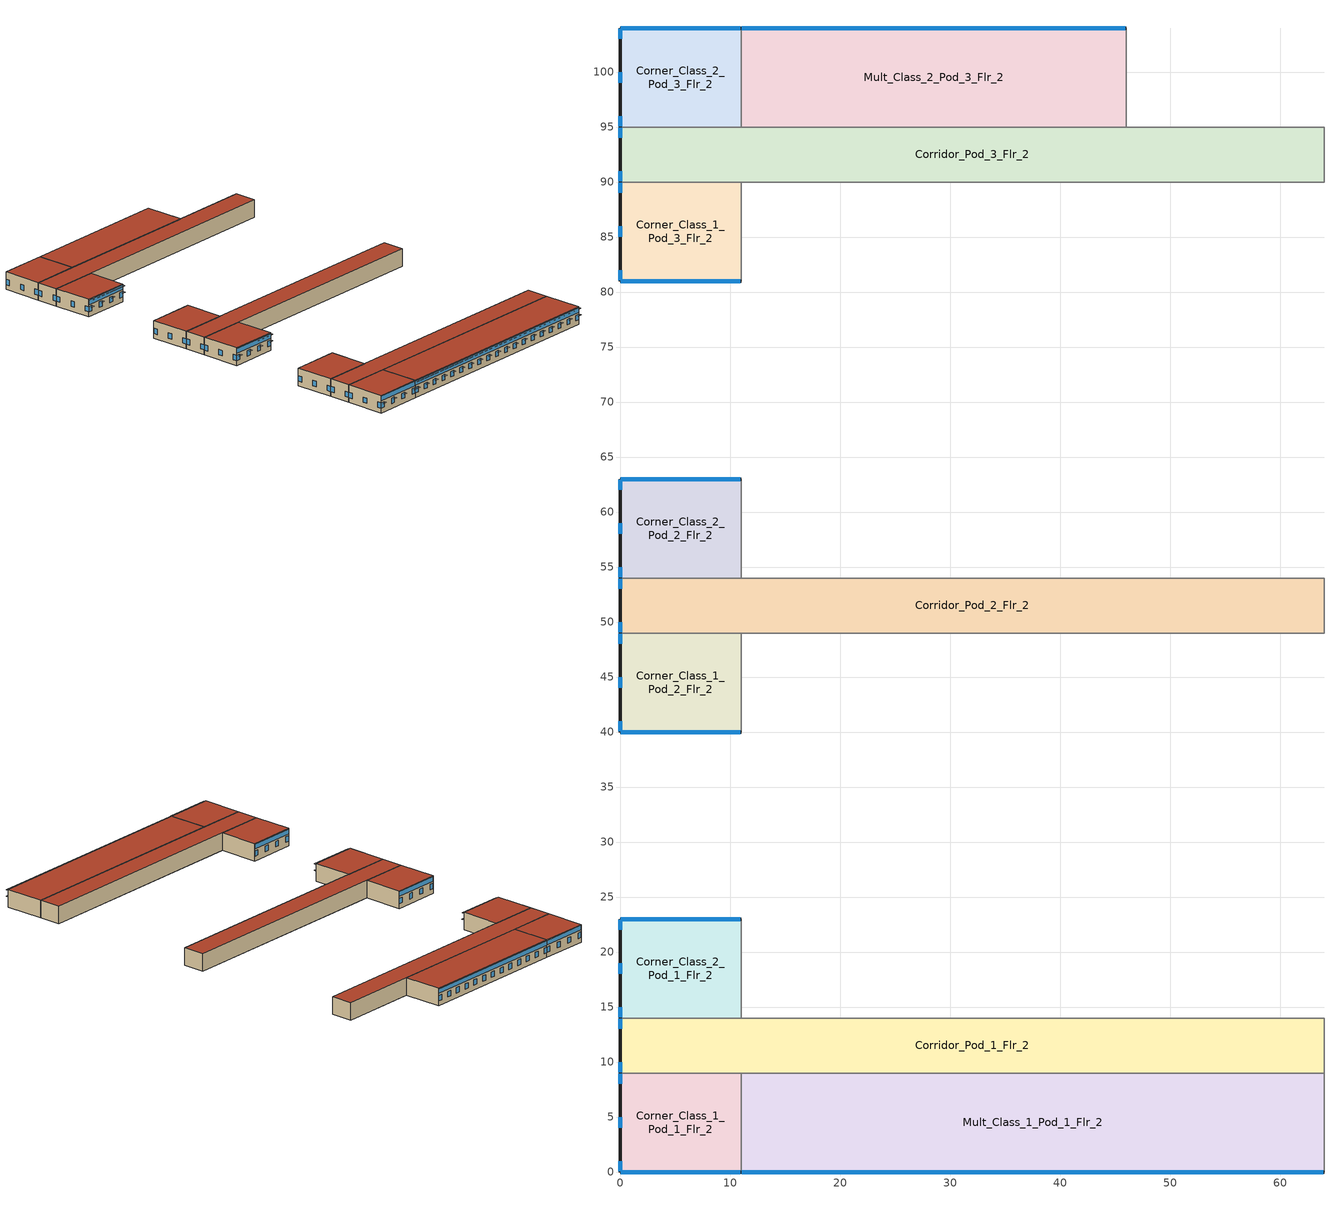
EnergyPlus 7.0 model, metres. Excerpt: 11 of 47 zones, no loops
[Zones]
Corner_Class_1_Pod_1_Flr_2
 floor to Corner_Class_1_Pod_1_Flr_1 (INT-FLOOR-TOPSIDE): 0,9 11,9 11,0 0,0 z4
 wall outside (Mass_R-11.4 ci_Ext-wall): 0,9 0,0 11,0 z4:8
 wall to Mult_Class_1_Pod_1_Flr_2 (Standard_Int-Wall): 11,0 11,9 z4:8
 wall to Corridor_Pod_1_Flr_2 (Standard_Int-Wall): 11,9 0,9 z4:8
 window (std_window_UValue_3.237_SHGC_0.390_VT_0.495): 0.05,0 0.96,0 / 3.38,0 4.29,0 / 6.71,0 7.62,0 / 10.04,0 10.95,0 z5.1:6.32
 window (daylight_window_UValue_3.237_SHGC_0.390_VT_0.495): 0.05,0 10.95,0 z6.79:7.8
 window (std_window_UValue_3.237_SHGC_0.390_VT_0.495_west): 0,8.95 0,8.04 / 0,4.96 0,4.04 / 0,0.96 0,0.05 z5.1:6.32
 roof outside (IEAD_R-25 ci_Roof): 0,0 11,0 11,9 0,9 z8
Mult_Class_1_Pod_1_Flr_2
 floor to Mult_Class_1_Pod_1_Flr_1 (INT-FLOOR-TOPSIDE): 11,9 64,9 64,0 11,0 z4
 wall outside (Mass_R-11.4 ci_Ext-wall): 11,0 64,0 z4:8
 wall to Lobby_Flr_2 (Standard_Int-Wall): 64,0 64,9 z4:8
 wall to Corridor_Pod_1_Flr_2 (Standard_Int-Wall): 64,9 11,9 z4:8
 window (std_window_UValue_3.237_SHGC_0.390_VT_0.495): 11.05,0 11.96,0 / 13.94,0 14.85,0 / 16.83,0 17.74,0 / 19.71,0 20.63,0 / 22.6,0 23.52,0 / 25.49,0 26.4,0 / 28.38,0 29.29,0 / 31.27,0 32.18,0 / 34.15,0 35.07,0 / 37.04,0 37.96,0 / 39.93,0 40.85,0 / 42.82,0 43.73,0 / 45.71,0 46.62,0 / 48.6,0 49.51,0 / 51.48,0 52.4,0 / 54.37,0 55.29,0 / 57.26,0 58.17,0 / 60.15,0 61.06,0 / 63.04,0 63.95,0 z5.1:6.32
 window (daylight_window_UValue_3.237_SHGC_0.390_VT_0.495): 11.05,0 63.95,0 z6.8:7.8
 roof outside (IEAD_R-25 ci_Roof): 11,0 64,0 64,9 11,9 z8
Corridor_Pod_1_Flr_2
 floor to Corridor_Pod_1_Flr_1 (INT-FLOOR-TOPSIDE): 0,14 64,14 64,9 0,9 z4
 wall outside (Mass_R-11.4 ci_Ext-wall): 0,14 0,9 z4:8
 wall to Lobby_Flr_2 (Standard_Int-Wall): 64,9 64,14 z4:8
 wall to Mult_Class_2_Pod_1_Flr_2 (Standard_Int-Wall): 64,14 11,14 z4:8
 wall to Corner_Class_2_Pod_1_Flr_2 (Standard_Int-Wall): 11,14 0,14 z4:8
 window (std_window_UValue_3.237_SHGC_0.390_VT_0.495_west): 0,13.95 0,13.04 / 0,9.96 0,9.05 z5.1:6.32
 roof outside (IEAD_R-25 ci_Roof): 0,9 64,9 64,14 0,14 z8
Corner_Class_2_Pod_1_Flr_2
 floor to Corner_Class_2_Pod_1_Flr_1 (INT-FLOOR-TOPSIDE): 0,23 11,23 11,14 0,14 z4
 wall outside (Mass_R-11.4 ci_Ext-wall): 11,23 0,23 0,14 z4:8
 wall to Mult_Class_2_Pod_1_Flr_2 (Standard_Int-Wall): 11,14 11,23 z4:8
 window (std_window_UValue_3.237_SHGC_0.490_VT_0.622): 10.95,23 10.04,23 / 7.62,23 6.71,23 / 4.29,23 3.38,23 / 0.96,23 0.05,23 z5.1:6.32
 window (daylight_window_UValue_3.237_SHGC_0.490_VT_0.622): 10.95,23 0.05,23 z6.79:7.8
 window (std_window_UValue_3.237_SHGC_0.390_VT_0.495_west): 0,22.95 0,22.04 / 0,18.96 0,18.04 / 0,14.96 0,14.05 z5.1:6.32
 roof outside (IEAD_R-25 ci_Roof): 0,14 11,14 11,23 0,23 z8
Corner_Class_1_Pod_2_Flr_2
 floor to Corner_Class_1_Pod_2_Flr_1 (INT-FLOOR-TOPSIDE): 0,49 11,49 11,40 0,40 z4
 wall outside (Mass_R-11.4 ci_Ext-wall): 0,49 0,40 11,40 z4:8
 wall to Mult_Class_1_Pod_2_Flr_2 (Standard_Int-Wall): 11,40 11,49 z4:8
 wall to Corridor_Pod_2_Flr_2 (Standard_Int-Wall): 11,49 0,49 z4:8
 window (std_window_UValue_3.237_SHGC_0.390_VT_0.495): 0.05,40 0.96,40 / 3.38,40 4.29,40 / 6.71,40 7.62,40 / 10.04,40 10.95,40 z5.1:6.32
 window (daylight_window_UValue_3.237_SHGC_0.390_VT_0.495): 0.05,40 10.95,40 z6.79:7.8
 window (std_window_UValue_3.237_SHGC_0.390_VT_0.495_west): 0,48.95 0,48.04 / 0,44.96 0,44.04 / 0,40.96 0,40.05 z5.1:6.32
 roof outside (IEAD_R-25 ci_Roof): 0,40 11,40 11,49 0,49 z8
Corridor_Pod_2_Flr_2
 floor to Corridor_Pod_2_Flr_1 (INT-FLOOR-TOPSIDE): 0,54 64,54 64,49 0,49 z4
 wall outside (Mass_R-11.4 ci_Ext-wall): 0,54 0,49 z4:8
 wall to Mult_Class_1_Pod_2_Flr_2 (Standard_Int-Wall): 11,49 64,49 z4:8
 wall to Main_Corridor_Flr_2 (Standard_Int-Wall): 64,49 64,54 z4:8
 wall to Mult_Class_2_Pod_2_Flr_2 (Standard_Int-Wall): 64,54 11,54 z4:8
 wall to Corner_Class_2_Pod_2_Flr_2 (Standard_Int-Wall): 11,54 0,54 z4:8
 window (std_window_UValue_3.237_SHGC_0.390_VT_0.495_west): 0,53.95 0,53.04 / 0,49.96 0,49.05 z5.1:6.32
 roof outside (IEAD_R-25 ci_Roof): 0,49 64,49 64,54 0,54 z8
Corner_Class_2_Pod_2_Flr_2
 floor to Corner_Class_2_Pod_2_Flr_1 (INT-FLOOR-TOPSIDE): 0,63 11,63 11,54 0,54 z4
 wall outside (Mass_R-11.4 ci_Ext-wall): 11,63 0,63 0,54 z4:8
 wall to Mult_Class_2_Pod_2_Flr_2 (Standard_Int-Wall): 11,54 11,63 z4:8
 window (std_window_UValue_3.237_SHGC_0.490_VT_0.622): 10.95,63 10.04,63 / 7.62,63 6.71,63 / 4.29,63 3.38,63 / 0.96,63 0.05,63 z5.1:6.32
 window (daylight_window_UValue_3.237_SHGC_0.490_VT_0.622): 10.95,63 0.05,63 z6.79:7.8
 window (std_window_UValue_3.237_SHGC_0.390_VT_0.495_west): 0,62.95 0,62.04 / 0,58.96 0,58.04 / 0,54.96 0,54.05 z5.1:6.32
 roof outside (IEAD_R-25 ci_Roof): 0,54 11,54 11,63 0,63 z8
Corner_Class_1_Pod_3_Flr_2
 floor to Corner_Class_1_Pod_3_Flr_1 (INT-FLOOR-TOPSIDE): 0,90 11,90 11,81 0,81 z4
 wall outside (Mass_R-11.4 ci_Ext-wall): 0,90 0,81 11,81 z4:8
 wall to Mult_Class_1_Pod_3_Flr_2 (Standard_Int-Wall): 11,81 11,90 z4:8
 wall to Corridor_Pod_3_Flr_2 (Standard_Int-Wall): 11,90 0,90 z4:8
 window (std_window_UValue_3.237_SHGC_0.390_VT_0.495): 0.05,81 0.96,81 / 3.38,81 4.29,81 / 6.71,81 7.62,81 / 10.04,81 10.95,81 z5.1:6.32
 window (daylight_window_UValue_3.237_SHGC_0.390_VT_0.495): 0.05,81 10.95,81 z6.79:7.8
 window (std_window_UValue_3.237_SHGC_0.390_VT_0.495_west): 0,89.95 0,89.04 / 0,85.96 0,85.04 / 0,81.96 0,81.05 z5.1:6.32
 roof outside (IEAD_R-25 ci_Roof): 0,81 11,81 11,90 0,90 z8
Corridor_Pod_3_Flr_2
 floor to Corridor_Pod_3_Flr_1 (INT-FLOOR-TOPSIDE): 0,95 64,95 64,90 0,90 z4
 wall outside (Mass_R-11.4 ci_Ext-wall): 0,95 0,90 z4:8
 wall to Mult_Class_1_Pod_3_Flr_2 (Standard_Int-Wall): 11,90 64,90 z4:8
 wall to Bathrooms_Flr_2 (Standard_Int-Wall): 64,90 64,95 z4:8
 wall to Art_Class_Flr_2 (Standard_Int-Wall): 64,95 46,95 z4:8
 wall to Mult_Class_2_Pod_3_Flr_2 (Standard_Int-Wall): 46,95 11,95 z4:8
 wall to Corner_Class_2_Pod_3_Flr_2 (Standard_Int-Wall): 11,95 0,95 z4:8
 window (std_window_UValue_3.237_SHGC_0.390_VT_0.495_west): 0,94.95 0,94.04 / 0,90.96 0,90.05 z5.1:6.32
 roof outside (IEAD_R-25 ci_Roof): 0,90 64,90 64,95 0,95 z8
Corner_Class_2_Pod_3_Flr_2
 floor to Corner_Class_2_Pod_3_Flr_1 (INT-FLOOR-TOPSIDE): 0,104 11,104 11,95 0,95 z4
 wall outside (Mass_R-11.4 ci_Ext-wall): 11,104 0,104 0,95 z4:8
 wall to Mult_Class_2_Pod_3_Flr_2 (Standard_Int-Wall): 11,95 11,104 z4:8
 window (std_window_UValue_3.237_SHGC_0.490_VT_0.622): 10.95,104 10.04,104 / 7.62,104 6.71,104 / 4.29,104 3.38,104 / 0.96,104 0.05,104 z5.1:6.32
 window (daylight_window_UValue_3.237_SHGC_0.490_VT_0.622): 10.95,104 0.05,104 z6.79:7.8
 window (std_window_UValue_3.237_SHGC_0.390_VT_0.495_west): 0,103.95 0,103.04 / 0,99.96 0,99.04 / 0,95.96 0,95.05 z5.1:6.32
 roof outside (IEAD_R-25 ci_Roof): 0,95 11,95 11,104 0,104 z8
Mult_Class_2_Pod_3_Flr_2
 floor to Mult_Class_2_Pod_3_Flr_1 (INT-FLOOR-TOPSIDE): 11,104 46,104 46,95 11,95 z4
 wall outside (Mass_R-11.4 ci_Ext-wall): 46,104 11,104 z4:8
 wall to Art_Class_Flr_2 (Standard_Int-Wall): 46,95 46,104 z4:8
 window (std_window_UValue_3.237_SHGC_0.490_VT_0.622): 45.95,104 45.04,104 / 43.12,104 42.2,104 / 40.29,104 39.37,104 / 37.45,104 36.54,104 / 34.62,104 33.71,104 / 31.79,104 30.87,104 / 28.96,104 28.04,104 / 26.13,104 25.21,104 / 23.29,104 22.38,104 / 20.46,104 19.55,104 / 17.63,104 16.71,104 / 14.8,104 13.88,104 / 11.96,104 11.05,104 z5.1:6.32
 window (daylight_window_UValue_3.237_SHGC_0.490_VT_0.622): 45.95,104 11.05,104 z6.8:7.8
 roof outside (IEAD_R-25 ci_Roof): 11,95 46,95 46,104 11,104 z8
shading: 0.05,-0.61 0.05,0 0.96,0 0.96,-0.61 z6.32; 3.38,-0.61 3.38,0 4.29,0 4.29,-0.61 z6.32; 6.71,-0.61 6.71,0 7.62,0 7.62,-0.61 z6.32; 10.04,-0.61 10.04,0 10.95,0 10.95,-0.61 z6.32; 0.05,-0.5 0.05,0 10.95,0 10.95,-0.5 z7.8; 11.05,-0.61 11.05,0 11.96,0 11.96,-0.61 z6.32; 13.94,-0.61 13.94,0 14.85,0 14.85,-0.61 z6.32; 16.83,-0.61 16.83,0 17.74,0 17.74,-0.61 z6.32; 19.71,-0.61 19.71,0 20.63,0 20.63,-0.61 z6.32; 22.6,-0.61 22.6,0 23.52,0 23.52,-0.61 z6.32; 25.49,-0.61 25.49,0 26.4,0 26.4,-0.61 z6.32; 28.38,-0.61 28.38,0 29.29,0 29.29,-0.61 z6.32; 31.27,-0.61 31.27,0 32.18,0 32.18,-0.61 z6.32; 34.15,-0.61 34.15,0 35.07,0 35.07,-0.61 z6.32; 37.04,-0.61 37.04,0 37.96,0 37.96,-0.61 z6.32; 39.93,-0.61 39.93,0 40.85,0 40.85,-0.61 z6.32; 42.82,-0.61 42.82,0 43.73,0 43.73,-0.61 z6.32; 45.71,-0.61 45.71,0 46.62,0 46.62,-0.61 z6.32; 48.6,-0.61 48.6,0 49.51,0 49.51,-0.61 z6.32; 51.48,-0.61 51.48,0 52.4,0 52.4,-0.61 z6.32; 54.37,-0.61 54.37,0 55.29,0 55.29,-0.61 z6.32; 57.26,-0.61 57.26,0 58.17,0 58.17,-0.61 z6.32; 60.15,-0.61 60.15,0 61.06,0 61.06,-0.61 z6.32; 63.04,-0.61 63.04,0 63.95,0 63.95,-0.61 z6.32; 11.05,-0.5 11.05,0 63.95,0 63.95,-0.5 z7.8; 0.05,39.39 0.05,40 0.96,40 0.96,39.39 z6.32; 3.38,39.39 3.38,40 4.29,40 4.29,39.39 z6.32; 6.71,39.39 6.71,40 7.62,40 7.62,39.39 z6.32; 10.04,39.39 10.04,40 10.95,40 10.95,39.39 z6.32; 0.05,39.5 0.05,40 10.95,40 10.95,39.5 z7.8; 0.05,80.39 0.05,81 0.96,81 0.96,80.39 z6.32; 3.38,80.39 3.38,81 4.29,81 4.29,80.39 z6.32; 6.71,80.39 6.71,81 7.62,81 7.62,80.39 z6.32; 10.04,80.39 10.04,81 10.95,81 10.95,80.39 z6.32; 0.05,80.5 0.05,81 10.95,81 10.95,80.5 z7.8
[Building]
Secondary School Low-Energy Heat Pump: North Axis=0; Terrain=City; Loads Convergence Tolerance Value=0.04; Temperature Convergence Tolerance Value=0.2; Solar Distribution=FullExterior; Maximum Number of Warmup Days=25; Minimum Number of Warmup Days=6
[Site:Location]
USA CA-SAN FRANCISCO: Latitude {deg}=37.62; Longitude {deg}=-122.37; Time Zone {hr}=-8; Elevation {m}=5
[Site:GroundTemperature:BuildingSurface]
19.905, 19.922, 19.91, 19.932, 19.949, 20.038, 20.327, 20.062, 20.443, 20.088, 19.986, 19.948
[Site:WaterMainsTemperature]
Calculation Method=CORRELATION; Annual Average Outdoor Air Temperature {C}=13.08; Maximum Difference In Monthly Average Outdoor Air Temperatures {deltaC}=8
[SizingPeriod:DesignDay] Barometric Pressure {Pa}=101265; Rain {0-no,1-yes}=0; Snow on ground {0-no,1-yes}=0; Day of Month=21; Daylight Savings Time Indicator=0; Humidity Indicating Type=WetBulb
Name | Maximum Dry-Bulb Temperature {C} | Daily Temp Range {C} | Humidity Indicating Conditions at Maximum Dry-Bulb | Wind Speed {m/s} design conditions vs. traditional 6.71 m/s (15 mph) | Wind Direction {Degrees; N=0, S=180} | Clearness {0.0 to 1.1} | Month | Day Type | Wind Speed {m/s} design conditions vs. traditional 3.35 m/s (7mph)
SAN_FRANCISCO Ann Htg 99.6% Condns DB | 3.2 | 0 | 3.2 | 2.4 | 140 | 0 | 1 | WinterDesignDay
SAN_FRANCISCO Ann Clg .4% Condns DB=>MWB | 28.3 | 9 | 17.2 |  | 310 | 1 | 9 | SummerDesignDay | 5.8
SAN_FRANCISCO Ann Clg .4% Condns WB=>MDB | 25.7 | 9 | 18.4 |  | 310 | 1 | 9 | SummerDesignDay | 5.8
[WindowMaterial:SimpleGlazingSystem] U-Factor=1.931
Name | Solar Heat Gain Coefficient | Visible Transmittance
SOUTH | 0.75 | 0.75
NORTH | 0.62 | 0.62
WEST | 0.25 | 0.25
[Material] Thermal Absorptance=0.9
Name | Roughness | Thickness | Conductivity | Density | Specific Heat | Solar Absorptance | Visible Absorptance | Thickness {m} | Conductivity {W/m-K} | Density {kg/m3} | Specific Heat {J/kg-K}
Roof Membrane | VeryRough | 0.0095 | 0.16 | 1121.29 | 1460 | 0.7 | 0.7
Roof Insulation [31] | MediumRough | 0.2095 | 0.049 | 265 | 836.8 | 0.7 | 0.7
Metal Decking | MediumSmooth | 0.0015 | 45.006 | 7680 | 418.4 | 0.7 | 0.3
GP01 1/2 GYPSUM | Smooth | 0.0127 | 0.16 | 800 | 1090 | 0.7 | 0.5
1IN Stucco | Smooth | 0.0253 | 0.6918 | 1858 | 837 | 0.92 | 0.92
8IN Concrete HW | MediumRough | 0.2033 | 1.7296 | 2243 | 837 | 0.65 | 0.65
Wall Insulation [8] | MediumRough | 0.0679 | 0.0432 | 91 | 837 | 0.5 | 0.5
1/2IN Gypsum | Smooth | 0.0127 | 0.16 | 784.9 | 830 | 0.92 | 0.92
Std Wood 6inch | MediumSmooth |  |  |  |  | 0.7 | 0.7 | 0.15 | 0.12 | 540 | 1210
Std MAT-CC05 4 MW CONCRETE | Rough |  |  |  |  | 0.7 | 0.2 | 0.1 | 0.858 | 1968 | 836.8
[Material:NoMass]
Std CP02 CARPET PAD: Roughness=VeryRough; Thermal Resistance {m2-K/W}=0.21648; Thermal Absorptance=0.9; Solar Absorptance=0.7; Visible Absorptance=0.8
[Construction]
std_window_UValue_3.237_SHGC_0.390_VT_0.495; daylight_window_UValue_3.237_SHGC_0.390_VT_0.495: SOUTH
std_window_UValue_3.237_SHGC_0.490_VT_0.622; daylight_window_UValue_3.237_SHGC_0.490_VT_0.622: NORTH
std_window_UValue_3.237_SHGC_0.390_VT_0.495_west: WEST
IEAD_R-25 ci_Roof: Roof Membrane, Roof Insulation [31], Metal Decking
Standard_Int-Wall: GP01 1/2 GYPSUM, GP01 1/2 GYPSUM
Mass_R-11.4 ci_Ext-wall: 1IN Stucco, 8IN Concrete HW, Wall Insulation [8], 1/2IN Gypsum
InteriorFurnishings: Std Wood 6inch
INT-FLOOR-TOPSIDE: Std MAT-CC05 4 MW CONCRETE, Std CP02 CARPET PAD
[Zone] Type=1; Multiplier=1; Ceiling Height {m}=4; Floor Area {m2}=AutoCalculate; Part of Total Floor Area=Yes
Name | Volume {m3}
Corner_Class_1_Pod_1_Flr_2; Corner_Class_2_Pod_1_Flr_2; Corner_Class_1_Pod_2_Flr_2; Corner_Class_2_Pod_2_Flr_2; Corner_Class_1_Pod_3_Flr_2; Corner_Class_2_Pod_3_Flr_2 | 396
Mult_Class_1_Pod_1_Flr_2 | 1908
Corridor_Pod_1_Flr_2; Corridor_Pod_2_Flr_2; Corridor_Pod_3_Flr_2 | 1280
Mult_Class_2_Pod_3_Flr_2 | 1260
[InternalMass] Construction=InteriorFurnishings
Name | Zone | Surface Area
Corner_Class_1_Pod_1_Flr_2 Internal Mass | Corner_Class_1_Pod_1_Flr_2 | 198
Mult_Class_1_Pod_1_Flr_2 Internal Mass | Mult_Class_1_Pod_1_Flr_2 | 954
Corridor_Pod_1_Flr_2 Internal Mass | Corridor_Pod_1_Flr_2 | 640
Corner_Class_2_Pod_1_Flr_2 Internal Mass | Corner_Class_2_Pod_1_Flr_2 | 198
Corner_Class_1_Pod_2_Flr_2 Internal Mass | Corner_Class_1_Pod_2_Flr_2 | 198
Corridor_Pod_2_Flr_2 Internal Mass | Corridor_Pod_2_Flr_2 | 640
Corner_Class_2_Pod_2_Flr_2 Internal Mass | Corner_Class_2_Pod_2_Flr_2 | 198
Corner_Class_1_Pod_3_Flr_2 Internal Mass | Corner_Class_1_Pod_3_Flr_2 | 198
Corridor_Pod_3_Flr_2 Internal Mass | Corridor_Pod_3_Flr_2 | 640
Corner_Class_2_Pod_3_Flr_2 Internal Mass | Corner_Class_2_Pod_3_Flr_2 | 198
Mult_Class_2_Pod_3_Flr_2 Internal Mass | Mult_Class_2_Pod_3_Flr_2 | 630
[ZoneInfiltration:DesignFlowRate] Schedule=INFIL_SCH; Design Volume Flow Rate Calculation Method=Flow/ExteriorWallArea; Flow per Exterior Surface Area {m3/s/m2}=0.000302; Constant Term Coefficient=1; Temperature Term Coefficient=0; Velocity Term Coefficient=0; Velocity Squared Term Coefficient=0
Name | Zone
Corner_Class_1_Pod_1_Flr_2_Infiltration | Corner_Class_1_Pod_1_Flr_2
Mult_Class_1_Pod_1_Flr_2_Infiltration | Mult_Class_1_Pod_1_Flr_2
Corridor_Pod_1_Flr_2_Infiltration | Corridor_Pod_1_Flr_2
Corner_Class_2_Pod_1_Flr_2_Infiltration | Corner_Class_2_Pod_1_Flr_2
Corner_Class_1_Pod_2_Flr_2_Infiltration | Corner_Class_1_Pod_2_Flr_2
Corridor_Pod_2_Flr_2_Infiltration | Corridor_Pod_2_Flr_2
Corner_Class_2_Pod_2_Flr_2_Infiltration | Corner_Class_2_Pod_2_Flr_2
Corner_Class_1_Pod_3_Flr_2_Infiltration | Corner_Class_1_Pod_3_Flr_2
Corridor_Pod_3_Flr_2_Infiltration | Corridor_Pod_3_Flr_2
Corner_Class_2_Pod_3_Flr_2_Infiltration | Corner_Class_2_Pod_3_Flr_2
Mult_Class_2_Pod_3_Flr_2_Infiltration | Mult_Class_2_Pod_3_Flr_2
[People] Schedule=Bldg_Occ_Sch; Number of People Calculation Method=People; Fraction Radiant=0.3; User Specified Sensible Fraction=AUTOCALCULATE; Activity Level Schedule=ACTIVITY_SCH; Carbon Dioxide Generation Rate {m3/s-W}=3.82E-8; Enable ASHRAE 55 Comfort Warnings=No; MRT Calculation=ZoneAveraged; Work Efficiency Schedule=WORK_EFF_SCH; Clothing Schedule=CLOTHING_SCH; Air Velocity Schedule=AIR_VELO_SCH; Thermal Comfort Report=FANGER
Name | Zone | Number of People
Corner_Class_1_Pod_1_Flr_2 People | Corner_Class_1_Pod_1_Flr_2 | 34.65
Mult_Class_1_Pod_1_Flr_2 People | Mult_Class_1_Pod_1_Flr_2 | 166.95
Corner_Class_2_Pod_1_Flr_2 People | Corner_Class_2_Pod_1_Flr_2 | 34.65
Corner_Class_1_Pod_2_Flr_2 People | Corner_Class_1_Pod_2_Flr_2 | 34.65
Corner_Class_2_Pod_2_Flr_2 People | Corner_Class_2_Pod_2_Flr_2 | 34.65
Corner_Class_1_Pod_3_Flr_2 People | Corner_Class_1_Pod_3_Flr_2 | 34.65
Corner_Class_2_Pod_3_Flr_2 People | Corner_Class_2_Pod_3_Flr_2 | 34.65
Mult_Class_2_Pod_3_Flr_2 People | Mult_Class_2_Pod_3_Flr_2 | 110.25
[Lights] Design Level Calculation Method=LightingLevel; Return Air Fraction=0; Fraction Radiant=0.37; Fraction Visible=0.2; Fraction Replaceable=1; Return Air Fraction is Calculated from Plenum Temperature=No
Name | Zone | Schedule | Design Level {W}
Corner_Class_1_Pod_1_Flr_2_Lights | Corner_Class_1_Pod_1_Flr_2 | Corner_Class_1_Pod_1_Flr_2_South_Class | 852.39
Mult_Class_1_Pod_1_Flr_2_Lights | Mult_Class_1_Pod_1_Flr_2 | Mult_Class_1_Pod_1_Flr_2_South_Class | 4106.97
Corridor_Pod_1_Flr_2_Lights | Corridor_Pod_1_Flr_2 | Bldg_Light_Sch | 1379.2
Corner_Class_2_Pod_1_Flr_2_Lights | Corner_Class_2_Pod_1_Flr_2 | Corner_Class_2_Pod_1_Flr_2_North_Class | 852.39
Corner_Class_1_Pod_2_Flr_2_Lights | Corner_Class_1_Pod_2_Flr_2 | Corner_Class_1_Pod_2_Flr_2_South_Class | 852.39
Corridor_Pod_2_Flr_2_Lights | Corridor_Pod_2_Flr_2 | Bldg_Light_Sch | 1379.2
Corner_Class_2_Pod_2_Flr_2_Lights | Corner_Class_2_Pod_2_Flr_2 | Corner_Class_2_Pod_2_Flr_2_North_Class | 852.39
Corner_Class_1_Pod_3_Flr_2_Lights | Corner_Class_1_Pod_3_Flr_2 | Corner_Class_1_Pod_3_Flr_2_South_Class | 852.39
Corridor_Pod_3_Flr_2_Lights | Corridor_Pod_3_Flr_2 | Bldg_Light_Sch | 1379.2
Corner_Class_2_Pod_3_Flr_2_Lights | Corner_Class_2_Pod_3_Flr_2 | Corner_Class_2_Pod_3_Flr_2_North_Class | 852.39
Mult_Class_2_Pod_3_Flr_2_Lights | Mult_Class_2_Pod_3_Flr_2 | Mult_Class_2_Pod_3_Flr_2_North_Class | 2712.15
[ElectricEquipment] Schedule=Bldg_Equip_Sch; Design Level Calculation Method=EquipmentLevel; Fraction Latent=0; Fraction Radiant=0.5; Fraction Lost=0
Name | Zone | Design Level {W}
Corner_Class_1_Pod_1_Flr_2_PlugMisc_Equip | Corner_Class_1_Pod_1_Flr_2 | 575.19
Mult_Class_1_Pod_1_Flr_2_PlugMisc_Equip | Mult_Class_1_Pod_1_Flr_2 | 2771.37
Corridor_Pod_1_Flr_2_PlugMisc_Equip | Corridor_Pod_1_Flr_2 | 412.8
Corner_Class_2_Pod_1_Flr_2_PlugMisc_Equip | Corner_Class_2_Pod_1_Flr_2 | 575.19
Corner_Class_1_Pod_2_Flr_2_PlugMisc_Equip | Corner_Class_1_Pod_2_Flr_2 | 575.19
Corridor_Pod_2_Flr_2_PlugMisc_Equip | Corridor_Pod_2_Flr_2 | 412.8
Corner_Class_2_Pod_2_Flr_2_PlugMisc_Equip | Corner_Class_2_Pod_2_Flr_2 | 575.19
Corner_Class_1_Pod_3_Flr_2_PlugMisc_Equip | Corner_Class_1_Pod_3_Flr_2 | 575.19
Corridor_Pod_3_Flr_2_PlugMisc_Equip | Corridor_Pod_3_Flr_2 | 412.8
Corner_Class_2_Pod_3_Flr_2_PlugMisc_Equip | Corner_Class_2_Pod_3_Flr_2 | 575.19
Mult_Class_2_Pod_3_Flr_2_PlugMisc_Equip | Mult_Class_2_Pod_3_Flr_2 | 1830.15
[GroundHeatExchanger:Vertical]
CondenserLoop Ground Source Heat Exchanger: Maximum Flow Rate {m3/s}=0.097; Number of Bore Holes=280; Bore Hole Length {m}=91.44; Bore Hole Radius {m}=0.1524; Ground Thermal Conductivity {W/m-K}=1.731; Ground Thermal Heat Capacity {J/m3-K}=2.16e+06; Ground Temperature {C}=10.6; Design Flow Rate {m3/s}=0.097; Grout Thermal Conductivity {W/m-K}=0.7443; Pipe Thermal Conductivity {W/m-K}=0.3895; Pipe Out Diameter {m}=0.03675; U-Tube Distance {m}=0.0189; Pipe Thickness {m}=0.005; Maximum Length of Simulation=1; G-Function Reference Ratio=0.00167; Number of Data Pairs of the G Function=76; G-Function Ln(T/Ts) Value 1=-15.1673; G-Function G Value 1=-2.01617; G-Function Ln(T/Ts) Value 2=-15.0312; G-Function G Value 2=-1.97863; G-Function Ln(T/Ts) Value 3=-14.8951; G-Function G Value 3=-1.93849; G-Function Ln(T/Ts) Value 4=-14.7591; G-Function G Value 4=-1.89552; G-Function Ln(T/Ts) Value 5=-14.623; G-Function G Value 5=-1.84949; G-Function Ln(T/Ts) Value 6=-14.4869; G-Function G Value 6=-1.80024; G-Function Ln(T/Ts) Value 7=-14.3509; G-Function G Value 7=-1.74763; G-Function Ln(T/Ts) Value 8=-14.2148; G-Function G Value 8=-1.69151; G-Function Ln(T/Ts) Value 9=-14.0787; G-Function G Value 9=-1.63179; G-Function Ln(T/Ts) Value 10=-13.9427; G-Function G Value 10=-1.5684; G-Function Ln(T/Ts) Value 11=-13.8066; G-Function G Value 11=-1.50129; G-Function Ln(T/Ts) Value 12=-13.6705; G-Function G Value 12=-1.43042; G-Function Ln(T/Ts) Value 13=-13.5345; G-Function G Value 13=-1.35581; G-Function Ln(T/Ts) Value 14=-13.3984; G-Function G Value 14=-1.27749; G-Function Ln(T/Ts) Value 15=-13.2623; G-Function G Value 15=-1.19552; G-Function Ln(T/Ts) Value 16=-13.1263; G-Function G Value 16=-1.10999; G-Function Ln(T/Ts) Value 17=-12.9902; G-Function G Value 17=-1.02103; G-Function Ln(T/Ts) Value 18=-12.8541; G-Function G Value 18=-0.928782; G-Function Ln(T/Ts) Value 19=-12.7181; G-Function G Value 19=-0.833431; G-Function Ln(T/Ts) Value 20=-12.582; G-Function G Value 20=-0.735192; G-Function Ln(T/Ts) Value 21=-12.4459; G-Function G Value 21=-0.634321; G-Function Ln(T/Ts) Value 22=-12.3099; G-Function G Value 22=-0.531109; G-Function Ln(T/Ts) Value 23=-12.1738; G-Function G Value 23=-0.425889; G-Function Ln(T/Ts) Value 24=-12.0377; G-Function G Value 24=-0.319033; G-Function Ln(T/Ts) Value 25=-11.9017; G-Function G Value 25=-0.210948; G-Function Ln(T/Ts) Value 26=-11.7656; G-Function G Value 26=-0.102069; G-Function Ln(T/Ts) Value 27=-11.6295; G-Function G Value 27=0.00715032; G-Function Ln(T/Ts) Value 28=-11.4935; G-Function G Value 28=0.116253; G-Function Ln(T/Ts) Value 29=-11.3574; G-Function G Value 29=0.224791; G-Function Ln(T/Ts) Value 30=-11.2213; G-Function G Value 30=0.332344; G-Function Ln(T/Ts) Value 31=-11.0853; G-Function G Value 31=0.438531; G-Function Ln(T/Ts) Value 32=-10.9492; G-Function G Value 32=0.543027; G-Function Ln(T/Ts) Value 33=-10.8131; G-Function G Value 33=0.645568; G-Function Ln(T/Ts) Value 34=-10.6771; G-Function G Value 34=0.745956; G-Function Ln(T/Ts) Value 35=-10.541; G-Function G Value 35=0.844066; G-Function Ln(T/Ts) Value 36=-10.4049; G-Function G Value 36=0.939837; G-Function Ln(T/Ts) Value 37=-10.2689; G-Function G Value 37=1.03327; G-Function Ln(T/Ts) Value 38=-10.1328; G-Function G Value 38=1.12441; G-Function Ln(T/Ts) Value 39=-9.99674; G-Function G Value 39=1.21335; G-Function Ln(T/Ts) Value 40=-9.86067; G-Function G Value 40=1.30022; G-Function Ln(T/Ts) Value 41=-9.7246; G-Function G Value 41=1.38515; G-Function Ln(T/Ts) Value 42=-9.58854; G-Function G Value 42=1.46829; G-Function Ln(T/Ts) Value 43=-9.45247; G-Function G Value 43=1.5498; G-Function Ln(T/Ts) Value 44=-9.3164; G-Function G Value 44=1.62984; G-Function Ln(T/Ts) Value 45=-9.18033; G-Function G Value 45=1.70854; G-Function Ln(T/Ts) Value 46=-9.04427; G-Function G Value 46=1.78606; G-Function Ln(T/Ts) Value 47=-8.9082; G-Function G Value 47=1.8625; G-Function Ln(T/Ts) Value 48=-8.77213; G-Function G Value 48=1.938; G-Function Ln(T/Ts) Value 49=-8.63607; G-Function G Value 49=2.01266; G-Function Ln(T/Ts) Value 50=-8.5; G-Function G Value 50=2.16817; G-Function Ln(T/Ts) Value 51=-7.8; G-Function G Value 51=2.5067; G-Function Ln(T/Ts) Value 52=-7.2; G-Function G Value 52=2.80345; G-Function Ln(T/Ts) Value 53=-6.5; G-Function G Value 53=3.16326; G-Function Ln(T/Ts) Value 54=-5.9; G-Function G Value 54=3.54427; G-Function Ln(T/Ts) Value 55=-5.2; G-Function G Value 55=4.26622; G-Function Ln(T/Ts) Value 56=-4.5; G-Function G Value 56=5.62104; G-Function Ln(T/Ts) Value 57=-3.963; G-Function G Value 57=7.26046; G-Function Ln(T/Ts) Value 58=-3.27; G-Function G Value 58=11.1078; G-Function Ln(T/Ts) Value 59=-2.864; G-Function G Value 59=14.5375; G-Function Ln(T/Ts) Value 60=-2.577; G-Function G Value 60=17.64; G-Function Ln(T/Ts) Value 61=-2.171; G-Function G Value 61=23.0836; G-Function Ln(T/Ts) Value 62=-1.884; G-Function G Value 62=27.7675; G-Function Ln(T/Ts) Value 63=-1.191; G-Function G Value 63=41.464; G-Function Ln(T/Ts) Value 64=-0.497; G-Function G Value 64=57.5143; G-Function Ln(T/Ts) Value 65=-0.274; G-Function G Value 65=62.5047; G-Function Ln(T/Ts) Value 66=-0.051; G-Function G Value 66=67.2609; G-Function Ln(T/Ts) Value 67=0.196; G-Function G Value 67=72.0593; G-Function Ln(T/Ts) Value 68=0.419; G-Function G Value 68=75.9171; G-Function Ln(T/Ts) Value 69=0.642; G-Function G Value 69=79.2602; G-Function Ln(T/Ts) Value 70=0.873; G-Function G Value 70=82.1725; G-Function Ln(T/Ts) Value 71=1.112; G-Function G Value 71=84.6162; G-Function Ln(T/Ts) Value 72=1.335; G-Function G Value 72=86.4523; G-Function Ln(T/Ts) Value 73=1.679; G-Function G Value 73=88.4817; G-Function Ln(T/Ts) Value 74=2.028; G-Function G Value 74=89.8299; G-Function Ln(T/Ts) Value 75=2.275; G-Function G Value 75=90.4838; G-Function Ln(T/Ts) Value 76=3.003; G-Function G Value 76=91.607
[Exterior:Lights]
Exterior Facade Lighting: Schedule=Ext_Light_Sch; Design Level=18979.8; Control Option=AstronomicalClock
[Schedule:Compact]
Bldg_Light_Sch: Fraction, Through: 6/30, For: Weekdays, Until: 06:00, 0.2, Until: 07:00, 0.4, Until: 16:00, 0.9, Until: 19:00, 0.7, Until: 21:00, 0.5, Until: 24:00, 0.2, For: SummerDesignDay, Until: 24:00, 1, For: WinterDesignDay, Until: 24:00, 0, For: AllOtherDays, Until: 24:00, 0.2, Through: 9/1, For: Weekdays, Until: 08:00, 0.2, Until: 14:00, 0.5, Until: 24:00, 0.2, For: SummerDesignDay, Until: 24:00, 1, For: WinterDesignDay, Until: 24:00, 0, For: AllOtherDays, Until: 24:00, 0.2, Through: 12/31, For: Weekdays, Until: 06:00, 0.2, Until: 07:00, 0.4, Until: 16:00, 0.9, Until: 19:00, 0.7, Until: 21:00, 0.5, Until: 24:00, 0.2, For: SummerDesignDay, Until: 24:00, 1, For: WinterDesignDay, Until: 24:00, 0, For: AllOtherDays, Until: 24:00, 0.2
Bldg_Occ_Sch: Fraction, Through: 6/30, For: Weekdays, Until: 08:00, 0, Until: 09:00, 0.5, Until: 11:00, 0.45, Until: 13:00, 0.2, Until: 14:00, 0.45, Until: 17:00, 0.05, Until: 24:00, 0, For: SummerDesignDay, Until: 24:00, 1, For: AllOtherDays, Until: 24:00, 0, Through: 9/1, For: Weekdays, Until: 09:00, 0, Until: 13:00, 0.05, Until: 24:00, 0, For: SummerDesignDay, Until: 24:00, 1, For: AllOtherDays, Until: 24:00, 0, Through: 12/31, For: Weekdays, Until: 08:00, 0, Until: 09:00, 0.5, Until: 11:00, 0.45, Until: 13:00, 0.2, Until: 14:00, 0.45, Until: 17:00, 0.05, Until: 24:00, 0, For: SummerDesignDay, Until: 24:00, 1, For: AllOtherDays, Until: 24:00, 0
Infil_Sch: Fraction, Through: 6/30, For: WinterDesignDay SummerDesignDay, Until: 24:00, 1, For: Weekdays, Until: 06:00, 0.5, Until: 18:00, 1, Until: 24:00, 0.5, For: AllOtherDays, Until: 24:00, 0.5, Through: 9/1, For: WinterDesignDay SummerDesignDay, Until: 24:00, 1, For: Weekdays, Until: 08:00, 0.5, Until: 13:00, 1, Until: 24:00, 0.5, For: AllOtherDays, Until: 24:00, 0.5, Through: 12/31, For: WinterDesignDay SummerDesignDay, Until: 24:00, 1, For: Weekdays, Until: 06:00, 0.5, Until: 18:00, 1, Until: 24:00, 0.5, For: AllOtherDays, Until: 24:00, 0.5
Work_Eff_Sch: Fraction, Through: 12/31, For: AllDays, Until: 24:00, 0
Air_Velo_Sch: Any Number, Through: 12/31, For: AllDays, Until: 24:00, 0.2
Clothing_Sch: Any Number, Through: 04/30, For: AllDays, Until: 24:00, 1.1, Through: 09/30, For: AllDays, Until: 24:00, 0.6, Through: 12/31, For: AllDays, Until: 24:00, 1.1
Activity_Sch: Any Number, Through: 12/31, For: AllDays, Until: 24:00, 120
Bldg_Equip_Sch: Fraction, Through: 6/30, For: Weekdays SummerDesignDay, Until: 08:00, 0.25, Until: 15:00, 0.65, Until: 24:00, 0.25, For: WinterDesignDay, Until: 24:00, 0, For: AllOtherDays, Until: 24:00, 0.25, Through: 9/1, For: Weekdays SummerDesignDay, Until: 08:00, 0.25, Until: 13:00, 0.65, Until: 24:00, 0.25, For: WinterDesignDay, Until: 24:00, 0, For: AllOtherDays, Until: 24:00, 0.25, Through: 12/31, For: Weekdays SummerDesignDay, Until: 08:00, 0.25, Until: 15:00, 0.65, Until: 24:00, 0.25, For: WinterDesignDay, Until: 24:00, 0, For: AllOtherDays, Until: 24:00, 0.25
Ext_Light_Sch: Fraction, Through: 12/31, For: AllDays, Until: 06:00, 0.25, Until: 24:00, 1
[Schedule:File] Column Number=6; Rows to Skip at Top=2; Number of Hours of Data=8760; Column Separator=Comma
Name | File
Corner_Class_1_Pod_1_Flr_2_South_Class; Mult_Class_1_Pod_1_Flr_2_South_Class; Corner_Class_1_Pod_2_Flr_2_South_Class; Corner_Class_1_Pod_3_Flr_2_South_Class | South_Class.csv
Corner_Class_2_Pod_1_Flr_2_North_Class; Corner_Class_2_Pod_2_Flr_2_North_Class; Corner_Class_2_Pod_3_Flr_2_North_Class; Mult_Class_2_Pod_3_Flr_2_North_Class | North_Class.csv
